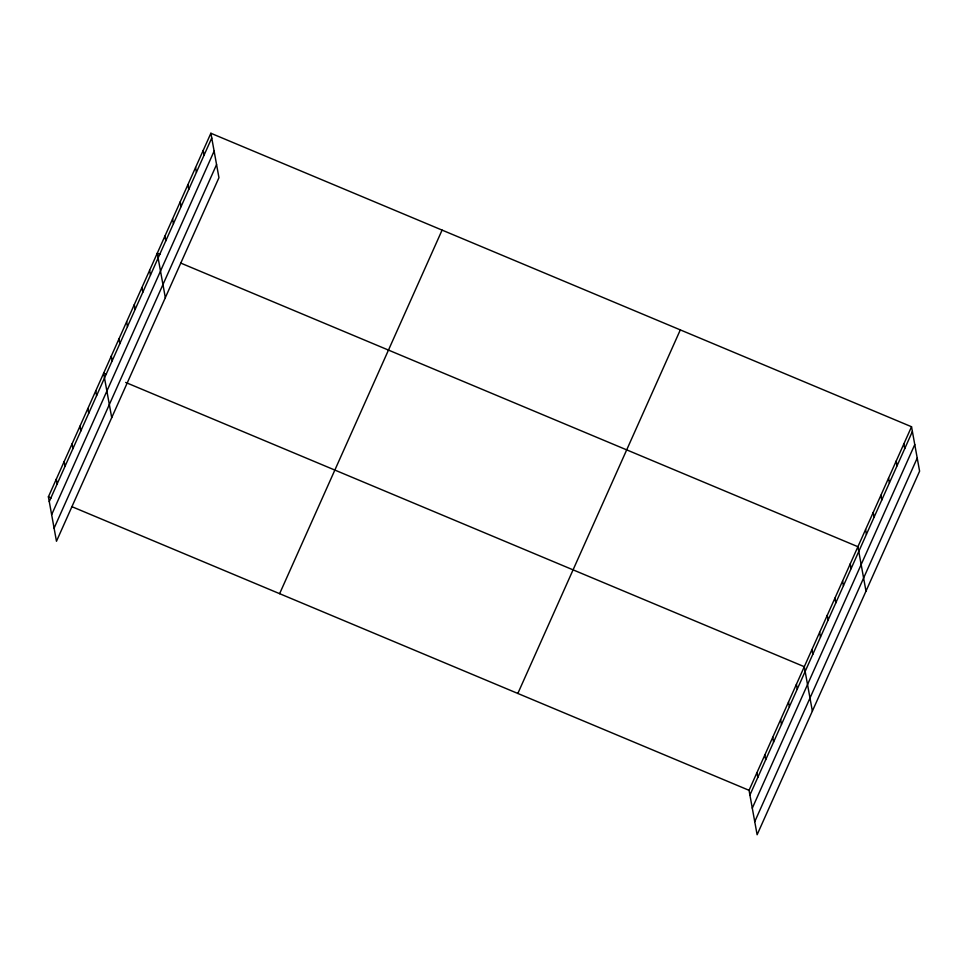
<?xml version="1.0" encoding="UTF-8"?>
<svg xmlns="http://www.w3.org/2000/svg" width="968" height="968" viewBox="0 0 968 968"><rect width="100%" height="100%" fill="white"/><g stroke="black" fill="none" stroke-linecap="round" stroke-linejoin="round"><path stroke-width="1.45" d="M210.879 133.257L218.949 177.688L56.471 541.257L48.4 496.826L210.879 133.257L911.529 426.743L919.6 471.174L757.121 834.743L749.05 790.311L911.529 426.743M49.259 501.581L211.738 138.013M51.643 514.673L214.122 151.105M54.099 528.165L216.566 164.596M279.619 593.674L442.086 230.106M517.832 693.463L680.31 329.894M749.91 795.055L912.388 431.486M752.293 808.159L914.772 444.578M754.75 821.65L917.216 458.07M160.01 254.39L157.264 253.241L165.334 297.672M180.653 263.042L857.914 546.714L865.985 591.145M106.395 374.374L103.636 373.212L111.719 417.644M125.658 382.445L804.287 666.698L812.37 711.129M48.4 496.826L51.147 497.988M71.801 506.627L749.05 790.311M903.87 443.876L904.729 448.632M896.211 461.022L897.07 465.765M888.551 478.156L889.41 482.911M880.892 495.301L881.751 500.045M873.233 512.435L874.092 517.19M865.573 529.581L866.433 534.324M850.243 563.86L851.114 568.603M842.583 580.994L843.455 585.749M834.924 598.139L835.795 602.882M827.265 615.273L828.136 620.028M819.606 632.419L820.477 637.162M811.946 649.552L812.817 654.308M796.398 684.352L797.257 689.107M788.509 702.018L789.368 706.761M780.619 719.672L781.479 724.427M772.73 737.338L773.589 742.081M764.829 754.992L765.7 759.747M756.94 772.645L757.799 777.401M203.219 150.403L204.079 155.146M195.56 167.537L196.419 172.292M187.901 184.682L188.76 189.425M180.242 201.816L181.101 206.571M172.582 218.962L173.441 223.705M164.923 236.095L165.782 240.851M149.604 270.374L150.463 275.13M141.945 287.52L142.804 292.263M134.286 304.654L135.145 309.409M126.627 321.799L127.486 326.543M118.955 338.933L119.826 343.688M111.296 356.079L112.167 360.822M95.747 390.878L96.618 395.622M87.858 408.532L88.717 413.288M79.969 426.198L80.828 430.941M72.08 443.852L72.939 448.607M64.178 461.506L65.05 466.261M56.289 479.172L57.16 483.915"/></g></svg>
